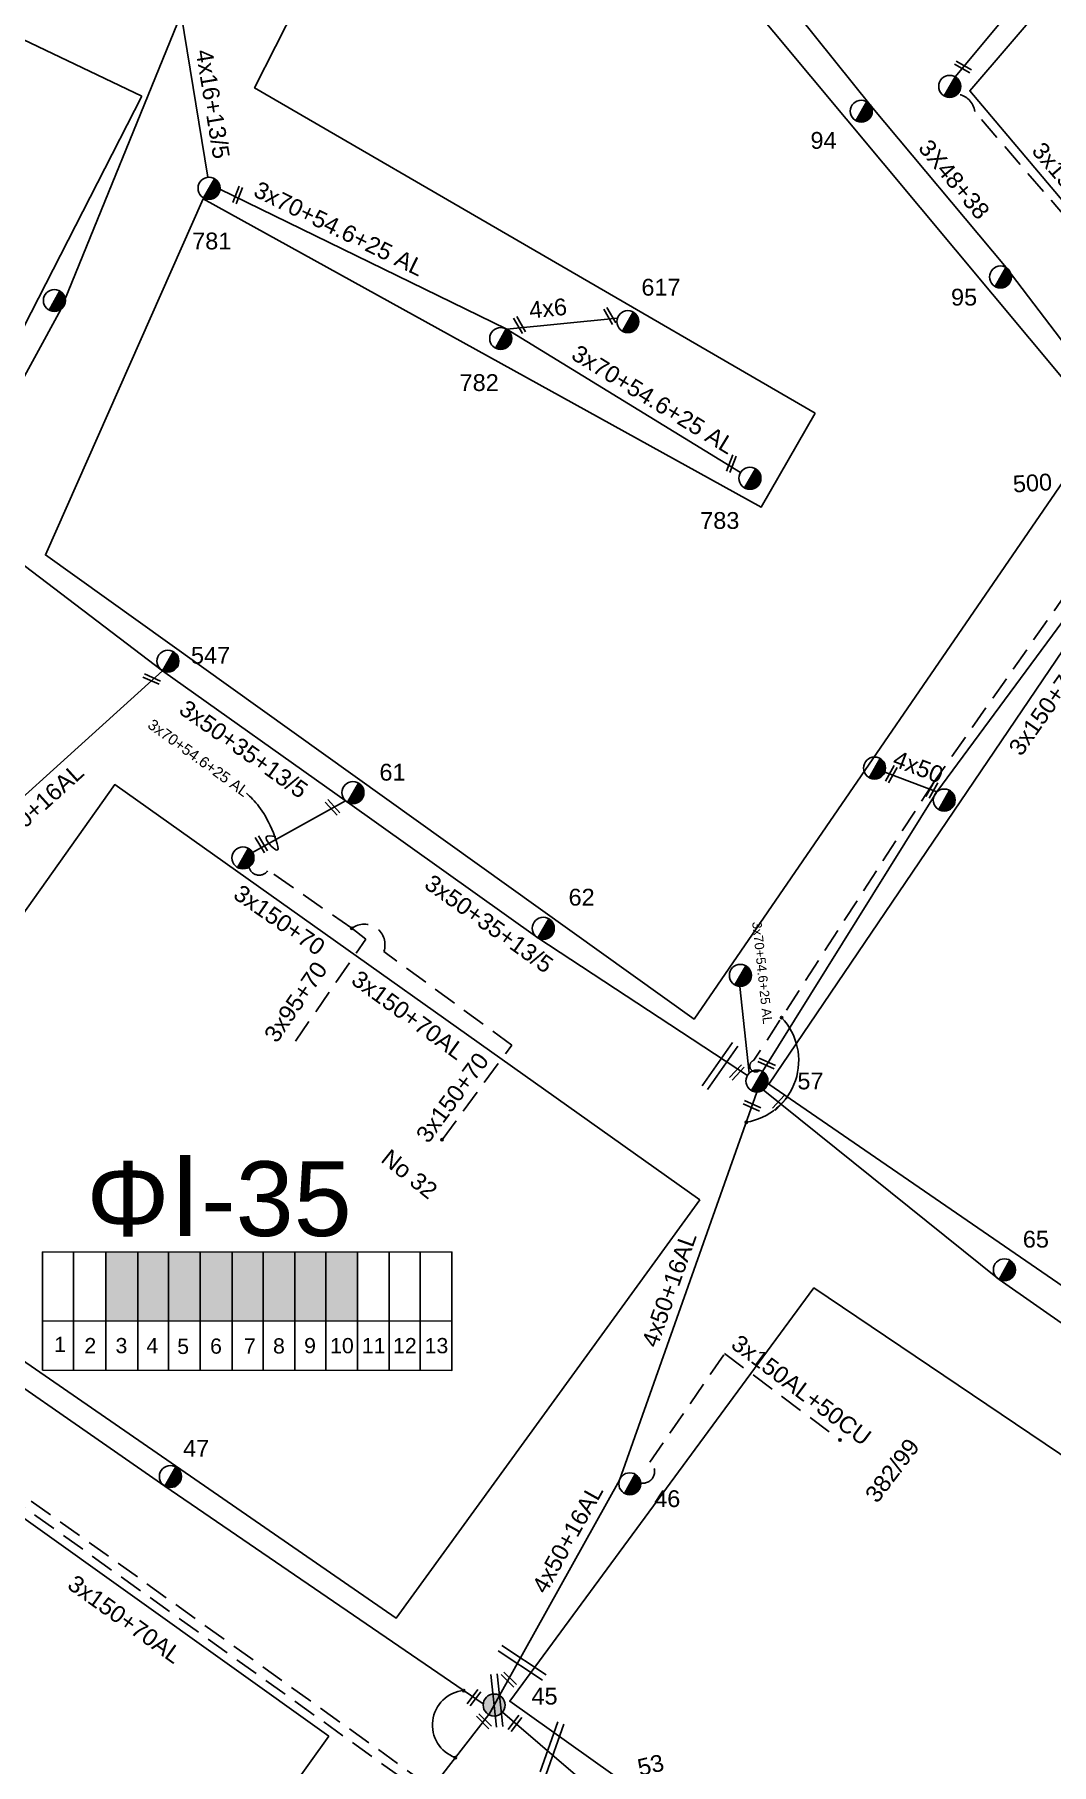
# Model space of a CAD drawing. Header units: millimetres. Extents: x 7477 to 9676, y 1828 to 2857.
# Drawn here: x 8218.8 to 8327.7, y 2212.9 to 2398.1 of the extents above; entities that cross this region are included whole.
import ezdxf
from ezdxf.enums import TextEntityAlignment as Align

# ---------------------------------------------------------------- set-up
doc = ezdxf.new("R2010")
doc.units = ezdxf.units.MM
doc.linetypes.add('DASHED', pattern=[19.05, 12.7, -6.35])
for name, color, linetype, lineweight in [('3x150+70', 7, 'Continuous', 30), ('3x150+70AL', 7, 'DASHED', 30), ('3x150AL+50CU', 7, 'Continuous', 30), ('3x38+23', 7, 'Continuous', 30), ('3X48+38', 7, 'Continuous', 30), ('3x50+35+13_5', 7, 'Continuous', 30), ('3x70+54.6+25 AL', 7, 'SYN_LINE', 30), ('3x82+57+13_5', 7, 'Continuous', 30), ('3x95+70', 7, 'Continuous', 30), ('4x16+13_5', 7, 'Continuous', 30), ('4x50', 7, 'Continuous', 30), ('4x50+16', 7, 'Continuous', 30), ('4x50+16AL', 7, 'Continuous', 30), ('4x6', 7, 'SYN_LINE', 30), ('Υπόβαθρο ΔΕΗ', 7, 'Continuous', 30)]:
    doc.layers.add(name, color=color, linetype=linetype, lineweight=lineweight)
for name, color, linetype in [('Pillar OTE', 7, 'Continuous'), ('TEXT ΚΑΛΩΔΙΩΝ', 7, 'Continuous'), ('Άγνωστα', 7, 'Continuous'), ('Γυμνά εναέρια ΧΤ και ΦΟΠ (3Φ)   4x50+16AL @ 1', 7, 'Continuous'), ('Καλώδια ΧΤ   3x150AL+50CU', 7, 'DASHED'), ('Μηχανική τομή', 7, 'Continuous'), ('Στύλος Ξύλινος', 7, 'Continuous'), ('Στύλος Ξύλινος @ 1', 7, 'Continuous'), ('Στύλος ΦΜ', 7, 'Continuous'), ('Στύλος ΦΜ @ 1', 7, 'Continuous'), ('Συνδέσεις', 7, 'Continuous'), ('Τομή', 7, 'Continuous')]:
    doc.layers.add(name, color=color, linetype=linetype)
doc.styles.add('arial', font='ARIAL.TTF')
doc.styles.get("Standard").update_dxf_attribs({"font": 'ARIAL.TTF'})
doc.linetypes.add('SYN_LINE', pattern='A,0.5,-0.0001,["/\\/\\/\\/",Standard,S=0.1,R=0,X=0,Y=-0.05],-0.25', length=0.7501)

# ---------------------------------------------------------------- blocks, each defined once
blk = doc.blocks.new('ΥΠΑΡΧΩΝ ΤΣΙΜΕΝΤΕΝΙΟΣ ΣΤΥΛΟΣ')
at = {"layer": 'Στύλος ΦΜ'}
blk.add_hatch(color=7, dxfattribs=at).paths.add_polyline_path([(-1.29, -2.28, 0.574793), (2.62, 0, 0.268822), (1.3, 2.27)])
at = {"layer": 'Στύλος ΦΜ', "color": 7}
blk.add_line((-1.29, -2.28), (1.3, 2.27), dxfattribs=at)
blk.add_circle((0, 0), 2.62, dxfattribs=at)
at = {"layer": 'Στύλος ΦΜ', "flags": 4}
for tag, p in [('ΑΡΙΘΜΟΣ', (-4.68, 8.05)), ('ΤΥΠΟΣ', (-4.91, 3.03))]:
    blk.add_attdef(tag, p, '', height=4, dxfattribs=at)
blk = doc.blocks.new('ΥΠΑΡΧΩΝ ΞΥΛΙΝΟΣ ΣΤΥΛΟΣ')
at = {"layer": 'Στύλος Ξύλινος'}
h = blk.add_hatch(color=7, dxfattribs=at)
h.paths.add_polyline_path([(-2.62, 0, 0.270008), (-1.29, -2.28), (1.3, 2.27, 0.576266)])
h.paths.add_polyline_path([(-1.29, -2.28, 0.574793), (2.62, 0, 0.268822), (1.3, 2.27)])
at = {"layer": 'Στύλος Ξύλινος', "color": 7}
blk.add_line((-1.29, -2.28), (1.3, 2.27), dxfattribs=at)
blk.add_circle((0, 0), 2.62, dxfattribs=at)
at = {"layer": 'Στύλος Ξύλινος', "flags": 4}
for tag, p in [('ΑΡΙΘΜΟΣ', (-4.91, 8.6)), ('ΤΥΠΟΣ', (-4.85, 3.39))]:
    blk.add_attdef(tag, p, '', height=4, dxfattribs=at)
blk = doc.blocks.new('_ΣΥΝΔΕΣΗ')
at = {"layer": 'Συνδέσεις', "linetype": 'SYN_LINE', "ltscale": 40}
blk.add_hatch(color=256, dxfattribs=at).paths.add_polyline_path([(0.5, -0.01, 1), (-0.5, -0.01, 1)])
at = {"layer": 'Συνδέσεις'}
blk.add_circle((0, -0.01), 0.5, dxfattribs=at)
blk = doc.blocks.new('ΤΟΜΗ')
at = {"layer": 'Τομή', "ltscale": 40}
for p, q in [((-5.68, 0), (17.06, 0)), ((-5.68, -2.77), (17.06, -2.77))]:
    blk.add_line(p, q, dxfattribs=at)
blk = doc.blocks.new('ΜΗΧΑΝΙΚΗ ΤΟΜΗ')
at = {"layer": 'Μηχανική τομή', "ltscale": 40}
for p, q in [((-1.89, 0.78), (5.69, 0.78)), ((-1.89, -0.77), (5.69, -0.77))]:
    blk.add_line(p, q, dxfattribs=at)

msp = doc.modelspace()

# ---------------------------------------------------------------- hatches: boundary and pattern name
at = {"layer": 'Καλώδια ΧΤ   3x150AL+50CU', "linetype": 'DASHED', "lineweight": -3, "ltscale": 0.2}
h = msp.add_hatch(color=173, dxfattribs=at)
h.dxf.hatch_style = 1
h.paths.add_polyline_path([(8226.39, 2260.39), (8229.83, 2260.38), (8229.83, 2267.75), (8226.39, 2267.75)])
h = msp.add_hatch(color=2, dxfattribs=at)
h.dxf.hatch_style = 1
h.paths.add_polyline_path([(8233.12, 2267.75), (8229.83, 2267.75), (8229.83, 2260.38), (8233.12, 2260.38)])
h = msp.add_hatch(color=133, dxfattribs=at)
h.dxf.hatch_style = 1
h.paths.add_polyline_path([(8236.42, 2267.75), (8233.12, 2267.75), (8233.12, 2260.38), (8236.42, 2260.38)])
h = msp.add_hatch(color=5, dxfattribs=at)
h.dxf.hatch_style = 1
h.paths.add_polyline_path([(8236.51, 2260.38), (8239.91, 2260.37), (8239.91, 2267.74), (8236.51, 2267.74)])
h = msp.add_hatch(color=6, dxfattribs=at)
h.dxf.hatch_style = 1
h.paths.add_polyline_path([(8239.91, 2260.38), (8243.3, 2260.37), (8243.3, 2267.75), (8239.91, 2267.75)])
h = msp.add_hatch(color=1, dxfattribs=at)
h.dxf.hatch_style = 1
h.paths.add_polyline_path([(8243.29, 2260.38), (8246.69, 2260.37), (8246.69, 2267.75), (8243.3, 2267.75)])
h = msp.add_hatch(color=151, dxfattribs=at)
h.dxf.hatch_style = 1
h.paths.add_polyline_path([(8246.61, 2260.37), (8250.01, 2260.37), (8250.01, 2267.74), (8246.62, 2267.74)])
h = msp.add_hatch(color=30, dxfattribs=at)
h.dxf.hatch_style = 1
h.paths.add_polyline_path([(8250, 2260.38), (8253.4, 2260.37), (8253.4, 2267.75), (8250, 2267.75)])

# ---------------------------------------------------------------- linework, layer by layer
at = {"layer": '3x150+70', "color": 85, "linetype": 'DASHED', "lineweight": -3, "ltscale": 0.2}
msp.add_lwpolyline([(8252.74, 2302.4), (8243.77, 2308.62, -0.66383), (8241.72, 2308.95)], format="xyb", dxfattribs=at)
msp.add_lwpolyline([(8262.4, 2279.75), (8269.88, 2289.9)], dxfattribs=at)
at = {"layer": '3x150+70AL', "color": 133, "linetype": 'DASHED', "lineweight": -3, "ltscale": 0.2}
for points in [[(8337.6, 2349.89, -1.338966), (8335.97, 2347.82), (8315.14, 2318.15), (8295.81, 2288.27, 1.25461), (8296.42, 2287.19, 0.379459)], [(8202.89, 2243.75), (8206.36, 2248.49), (8259.6, 2210.37), (8243.45, 2189.14), (8226.71, 2163.92, 0.32682), (8226.78, 2162.6, 0.478916)]]:
    msp.add_lwpolyline(points, format="xyb", dxfattribs=at)
at = {"layer": '3x150+70AL', "color": 85, "linetype": 'DASHED', "lineweight": -3, "ltscale": 0.2}
msp.add_lwpolyline([(8269.88, 2289.9), (8256.17, 2299.91, 0.741222), (8252.74, 2302.4, 0.000317)], format="xyb", dxfattribs=at)
at = {"layer": '3x150+70AL', "color": 5, "linetype": 'DASHED', "lineweight": -3, "ltscale": 0.2}
msp.add_lwpolyline([(8201.97, 2244.42), (8206.02, 2249.96), (8271.53, 2203.05)], dxfattribs=at)
at = {"layer": '3x150AL+50CU', "color": 30, "linetype": 'DASHED', "lineweight": -3, "ltscale": 0.2}
msp.add_lwpolyline([(8340.35, 2354.02, -0.979304), (8341.27, 2355.04), (8345.81, 2352.12), (8350.2, 2357.18), (8339.23, 2366.86), (8319.45, 2389.83, 0.354219), (8317.6, 2391.69, -1.679576)], format="xyb", dxfattribs=at)
at = {"layer": '3x150AL+50CU', "color": 133, "linetype": 'DASHED', "lineweight": -3, "ltscale": 0.2}
msp.add_lwpolyline([(8283.68, 2243.03, 0.813708), (8284.65, 2245.23), (8292.66, 2256.88), (8305.03, 2247.62)], format="xyb", dxfattribs=at)
at = {"layer": '3x38+23', "color": 5, "linetype": 'Continuous', "lineweight": -3, "ltscale": 0.2}
msp.add_lwpolyline([(8338.95, 2348.93), (8315.39, 2317), (8296.71, 2287.07)], dxfattribs=at)
at = {"layer": '3X48+38', "color": 6, "linetype": 'Continuous', "lineweight": -3, "ltscale": 0.2}
for points in [[(8277.39, 2434.04), (8288.74, 2414.89), (8308.36, 2390.4), (8322.8, 2373.15), (8337.54, 2353.82)], [(8210.47, 2348.35), (8221.57, 2368.65), (8234.47, 2400.25)]]:
    msp.add_lwpolyline(points, dxfattribs=at)
at = {"layer": '3x50+35+13_5', "color": 85, "linetype": 'Continuous', "lineweight": -3, "ltscale": 0.2}
msp.add_lwpolyline([(8210.72, 2346.5), (8232.46, 2329.97), (8252.27, 2315.9), (8272.66, 2301.38), (8295.1, 2286.63)], dxfattribs=at)
at = {"layer": '3x50+35+13_5', "color": 5, "linetype": 'Continuous', "lineweight": -3, "ltscale": 0.2}
msp.add_lwpolyline([(8296.81, 2285.1), (8322.05, 2264.81), (8348.18, 2246.58), (8372.67, 2231.31)], dxfattribs=at)
at = {"layer": '3x70+54.6+25 AL', "color": 27, "linetype": 'SYN_LINE', "lineweight": -3, "ltscale": 15}
msp.add_lwpolyline([(8238.62, 2381.53), (8269.28, 2366.56), (8294.37, 2351.19)], dxfattribs=at)
at = {"layer": '3x70+54.6+25 AL', "color": 85, "linetype": 'SYN_LINE', "lineweight": -3, "ltscale": 15}
msp.add_lwpolyline([(8252.08, 2316.04), (8242.11, 2310.51)], dxfattribs=at)
at = {"layer": '3x70+54.6+25 AL', "color": 133, "linetype": 'SYN_LINE', "lineweight": -3, "ltscale": 10}
msp.add_lwpolyline([(8295.3, 2286.89), (8294.29, 2296.18)], dxfattribs=at)
at = {"layer": '3x82+57+13_5', "color": 151, "linetype": 'Continuous', "lineweight": -3, "ltscale": 0.2}
msp.add_lwpolyline([(8266.81, 2219.38), (8232.73, 2242.68), (8206.78, 2260.65), (8184.68, 2277.63)], dxfattribs=at)
at = {"layer": '3x95+70', "color": 85, "linetype": 'DASHED', "lineweight": -3, "ltscale": 0.2}
msp.add_lwpolyline([(8246.7, 2290.33), (8254.24, 2301.23), (8252.74, 2302.4)], dxfattribs=at)
at = {"layer": '4x16+13_5', "color": 27, "linetype": 'Continuous', "lineweight": -3, "ltscale": 0.2}
msp.add_lwpolyline([(8237.32, 2382.8), (8234.47, 2400.25)], dxfattribs=at)
at = {"layer": '4x50', "color": 5, "linetype": 'Continuous', "lineweight": -3, "ltscale": 0.2}
msp.add_lwpolyline([(8315.39, 2317), (8309.82, 2319.13)], dxfattribs=at)
at = {"layer": '4x50+16', "color": 151, "linetype": 'Continuous', "lineweight": -3, "ltscale": 0.2}
msp.add_lwpolyline([(8227.41, 2162.44), (8244.73, 2189.02), (8267.4, 2218.22)], dxfattribs=at)
at = {"layer": '4x50+16AL', "color": 30, "linetype": 'Continuous', "lineweight": -3, "ltscale": 0.2}
for points in [[(8317.35, 2393.55), (8334.6, 2414.25), (8343.42, 2425.36), (8355.32, 2439.37)], [(8331.15, 2174.37), (8315, 2183.92), (8297.53, 2196.7), (8281.23, 2207.87), (8268.87, 2218.48)]]:
    msp.add_lwpolyline(points, dxfattribs=at)
at = {"layer": '4x50+16AL', "color": 2, "linetype": 'Continuous', "lineweight": -3, "ltscale": 0.2}
msp.add_lwpolyline([(8185.25, 2279.83), (8205.68, 2305.78), (8232.46, 2329.97)], dxfattribs=at)
at = {"layer": '4x50+16AL', "color": 133, "linetype": 'Continuous', "lineweight": -3, "ltscale": 0.2}
msp.add_lwpolyline([(8268.55, 2220.27), (8281.4, 2243.33), (8296.13, 2284.87)], dxfattribs=at)
at = {"layer": '4x6', "color": 27, "linetype": 'SYN_LINE', "lineweight": -3, "ltscale": 15}
msp.add_lwpolyline([(8269.34, 2366.53), (8281.18, 2367.71)], dxfattribs=at)
at = {"layer": 'Pillar OTE', "lineweight": -3, "ltscale": 40}
for points in [[(8219.62, 2255.11), (8219.62, 2267.75), (8263.46, 2267.73), (8263.46, 2255.07), (8219.62, 2255.11)], [(8222.95, 2255.11), (8222.95, 2267.75)], [(8226.39, 2255.11), (8226.39, 2267.75)], [(8229.83, 2255.1), (8229.83, 2267.75)], [(8233.12, 2255.1), (8233.12, 2267.75)], [(8236.51, 2255.1), (8236.51, 2267.75)], [(8239.91, 2255.09), (8239.91, 2267.75)], [(8243.24, 2255.09), (8243.24, 2267.75)], [(8246.63, 2255.09), (8246.63, 2267.75)], [(8249.95, 2255.09), (8249.95, 2267.75)], [(8253.34, 2255.08), (8253.34, 2267.73)], [(8256.73, 2255.08), (8256.73, 2267.73)], [(8260.07, 2255.07), (8260.07, 2267.73)], [(8263.46, 2255.07), (8263.46, 2267.73)], [(8219.62, 2260.39), (8263.46, 2260.35)]]:
    msp.add_lwpolyline(points, dxfattribs=at)
at = {"layer": 'Υπόβαθρο ΔΕΗ', "lineweight": -3}
msp.add_lwpolyline([(8405.19, 2468.8), (8415.95, 2453.68), (8348.02, 2367.09), (8340.04, 2367.09), (8318.91, 2392.07), (8382.42, 2466.07, 0.175478)], format="xyb", close=True, dxfattribs=at)
for points in [[(8230.25, 2391.49), (8104.64, 2451.47), (8085.75, 2416.04), (8208.87, 2349.76)], [(8302.37, 2357.54), (8296.59, 2347.5), (8236.83, 2380.48), (8219.92, 2342.38), (8289.39, 2292.69), (8333.05, 2356.28), (8286.22, 2412.4), (8271.02, 2440.7), (8267.07, 2441.07), (8242.32, 2392.36)], [(8290, 2273.32), (8227.35, 2317.78), (8194.73, 2271.82), (8257.5, 2228.56)], [(8365.59, 2221.21), (8302.23, 2263.9), (8269.65, 2219.66), (8332.73, 2174.78)], [(8250.27, 2215.9), (8186.67, 2261.33), (8154.05, 2214.68), (8217.09, 2169.56)]]:
    msp.add_lwpolyline(points, close=True, dxfattribs=at)
msp.add_lwpolyline([(8344.95, 2347.06), (8414.18, 2283.1), (8374.26, 2232.89), (8297.39, 2285.71), (8338.44, 2346.27), (8344.95, 2347.06)], dxfattribs=at)
for centre, radius, start, end in [((8293.91, 2288.24), 6.69, 279.1997, 43.4952), ((8265.07, 2217.12), 3.7, 95.3919, 250.4475)]:
    msp.add_arc(centre, radius, start, end, dxfattribs=at)
msp.add_spline([(8241.45, 2316.88), (8244.18, 2313.01), (8244.66, 2310.78), (8243.57, 2312.19), (8244.6, 2312.19)], degree=3, dxfattribs=at)

# ---------------------------------------------------------------- block references
at = {"layer": 'Γυμνά εναέρια ΧΤ και ΦΟΠ (3Φ)   4x50+16AL @ 1', "lineweight": -3, "ltscale": 40}
ref = msp.add_blockref('ΥΠΑΡΧΩΝ ΤΣΙΜΕΝΤΕΝΙΟΣ ΣΤΥΛΟΣ', (8281.56, 2209), dxfattribs=dict(at, xscale=0.4499999999998181, yscale=0.4499999999998181, zscale=0.4499999999998181, rotation=13.27039670411889))
ref.add_attrib('ΑΡΙΘΜΟΣ', '53', (8283.59, 2211.63), dxfattribs={"layer": 'Στύλος ΦΜ', "height": 1.8, "rotation": 13.2704, "flags": 4})
at = {"layer": 'Μηχανική τομή', "lineweight": -3, "zscale": 0.4999999999999997}
for p, xscale, yscale, rotation in [((8318.6, 2394.38), 0.2499999999999461, 0.2499999999999461, 150.5148215912048), ((8240.69, 2381.35), 0.2499999999999458, 0.2499999999999458, 248.9365260926364), ((8280.13, 2368.36), 0.2499999999999458, 0.2499999999999458, 299.6969575159379), ((8270.47, 2367.4), 0.2499999999999458, 0.2499999999999458, 299.6969575159379), ((8293.54, 2352.59), 0.2499999999999458, 0.2499999999999458, 248.9365260926364), ((8231.75, 2328.89), 0.2499999999999463, 0.2499999999999463, 156.1103836442747), ((8310.75, 2319.31), 0.2499999999999462, 0.2499999999999462, 240.3996471379264), ((8315.09, 2317.65), 0.2499999999999462, 0.2499999999999462, 240.3996471379264), ((8250.99, 2314.99), 0.2499999999999463, 0.2499999999999463, 132.2207672885593), ((8243.3, 2310.99), 0.2499999999999462, 0.2499999999999462, 120.9238940108945), ((8294.29, 2287.32), 0.2499999999999463, 0.2499999999999463, 226.8772643939631), ((8297.6, 2287.73), 0.2499999999999463, 0.2499999999999463, 156.1103836442747), ((8296.03, 2283.21), 0.2499999999999463, 0.2499999999999463, 156.1103836442747), ((8298.89, 2284.05), 0.2499999999999463, 0.2499999999999463, 226.8772643939631), ((8269.22, 2222.3), 0.2499999999999462, 0.2499999999999462, 314.8505316977704), ((8265.54, 2219.65), 0.2499999999999462, 0.2499999999999462, 52.58194111079705), ((8266.55, 2217.85), 0.2499999999999462, 0.2499999999999462, 314.8505316977704), ((8269.93, 2216.9), 0.2499999999999462, 0.2499999999999462, 52.58194111079705)]:
    msp.add_blockref('ΜΗΧΑΝΙΚΗ ΤΟΜΗ', p, dxfattribs=dict(at, xscale=xscale, yscale=yscale, rotation=rotation))
at = {"layer": 'Στύλος Ξύλινος @ 1', "lineweight": -3, "ltscale": 40}
ref = msp.add_blockref('ΥΠΑΡΧΩΝ ΞΥΛΙΝΟΣ ΣΤΥΛΟΣ', (8267.98, 2219.24), dxfattribs=dict(at, xscale=0.4499999999997391, yscale=0.4499999999997391, zscale=0.4499999999997391))
ref.add_attrib('ΤΥΠΟΣ', '45', (8271.98, 2219.3), dxfattribs={"layer": 'Στύλος Ξύλινος', "height": 1.8, "rotation": 360, "flags": 4})
at = {"layer": 'Στύλος ΦΜ @ 1', "lineweight": -3, "ltscale": 40, "xscale": 0.4499999999998181, "yscale": 0.4499999999998181, "zscale": 0.4499999999998181}
for p in [(8316.77, 2392.53), (8220.89, 2369.61), (8308.72, 2319.55), (8316.18, 2316.13), (8241.08, 2309.94), (8294.35, 2297.36)]:
    msp.add_blockref('ΥΠΑΡΧΩΝ ΤΣΙΜΕΝΤΕΝΙΟΣ ΣΤΥΛΟΣ', p, dxfattribs=at)
at = {"layer": 'Στύλος ΦΜ @ 1', "lineweight": -3, "ltscale": 40}
ref = msp.add_blockref('ΥΠΑΡΧΩΝ ΤΣΙΜΕΝΤΕΝΙΟΣ ΣΤΥΛΟΣ', (8307.3, 2389.88), dxfattribs=dict(at, xscale=0.4499999999998037, yscale=0.4499999999998037, zscale=0.4499999999998037))
ref.add_attrib('ΤΥΠΟΣ', '94', (8301.86, 2385.85), dxfattribs={"layer": 'Στύλος ΦΜ', "height": 1.8, "flags": 4})
ref = msp.add_blockref('ΥΠΑΡΧΩΝ ΤΣΙΜΕΝΤΕΝΙΟΣ ΣΤΥΛΟΣ', (8237.45, 2381.63), dxfattribs=dict(at, xscale=0.4499999999998097, yscale=0.4499999999998097, zscale=0.4499999999998097))
ref.add_attrib('ΤΥΠΟΣ', '781', (8235.64, 2375.08), dxfattribs={"layer": 'Στύλος ΦΜ', "height": 1.8, "flags": 4})
ref = msp.add_blockref('ΥΠΑΡΧΩΝ ΤΣΙΜΕΝΤΕΝΙΟΣ ΣΤΥΛΟΣ', (8322.21, 2372.13), dxfattribs=dict(at, xscale=0.4499999999998181, yscale=0.4499999999998181, zscale=0.4499999999998181))
ref.add_attrib('ΤΥΠΟΣ', '95', (8316.91, 2369.07), dxfattribs={"layer": 'Στύλος ΦΜ', "height": 1.8, "flags": 4})
ref = msp.add_blockref('ΥΠΑΡΧΩΝ ΤΣΙΜΕΝΤΕΝΙΟΣ ΣΤΥΛΟΣ', (8282.3, 2367.35), dxfattribs=dict(at, xscale=0.4499999999998282, yscale=0.4499999999998282, zscale=0.4499999999998282))
ref.add_attrib('ΤΥΠΟΣ', '617', (8283.75, 2370.13), dxfattribs={"layer": 'Στύλος ΦΜ', "height": 1.8, "flags": 4})
ref = msp.add_blockref('ΥΠΑΡΧΩΝ ΤΣΙΜΕΝΤΕΝΙΟΣ ΣΤΥΛΟΣ', (8268.69, 2365.54), dxfattribs=dict(at, xscale=0.4499999999997857, yscale=0.4499999999997857, zscale=0.4499999999997857))
ref.add_attrib('ΤΥΠΟΣ', '782', (8264.28, 2359.92), dxfattribs={"layer": 'Στύλος ΦΜ', "height": 1.8, "rotation": 360, "flags": 4})
ref = msp.add_blockref('ΥΠΑΡΧΩΝ ΤΣΙΜΕΝΤΕΝΙΟΣ ΣΤΥΛΟΣ', (8295.37, 2350.58), dxfattribs=dict(at, xscale=0.4499999999998762, yscale=0.4499999999998762, zscale=0.4499999999998762))
ref.add_attrib('ΤΥΠΟΣ', '783', (8290.05, 2345.16), dxfattribs={"layer": 'Στύλος ΦΜ', "height": 1.8, "flags": 4})
ref = msp.add_blockref('ΥΠΑΡΧΩΝ ΤΣΙΜΕΝΤΕΝΙΟΣ ΣΤΥΛΟΣ', (8233.04, 2331), dxfattribs=dict(at, xscale=0.4499999999997679, yscale=0.4499999999997679, zscale=0.4499999999997679))
ref.add_attrib('ΤΥΠΟΣ', '547', (8235.51, 2330.72), dxfattribs={"layer": 'Στύλος ΦΜ', "height": 1.8, "flags": 4})
ref = msp.add_blockref('ΥΠΑΡΧΩΝ ΤΣΙΜΕΝΤΕΝΙΟΣ ΣΤΥΛΟΣ', (8252.86, 2316.93), dxfattribs=dict(at, xscale=0.449999999999844, yscale=0.449999999999844, zscale=0.449999999999844))
ref.add_attrib('ΤΥΠΟΣ', '61', (8255.7, 2318.21), dxfattribs={"layer": 'Στύλος ΦΜ', "height": 1.8, "flags": 4})
ref = msp.add_blockref('ΥΠΑΡΧΩΝ ΤΣΙΜΕΝΤΕΝΙΟΣ ΣΤΥΛΟΣ', (8273.24, 2302.4), dxfattribs=dict(at, xscale=0.4499999999998494, yscale=0.4499999999998494, zscale=0.4499999999998494))
ref.add_attrib('ΤΥΠΟΣ', '62', (8275.95, 2304.83), dxfattribs={"layer": 'Στύλος ΦΜ', "height": 1.8, "flags": 4})
ref = msp.add_blockref('ΥΠΑΡΧΩΝ ΤΣΙΜΕΝΤΕΝΙΟΣ ΣΤΥΛΟΣ', (8296.12, 2286.05), dxfattribs=dict(at, xscale=0.4499999999998954, yscale=0.4499999999998954, zscale=0.4499999999998954))
ref.add_attrib('ΤΥΠΟΣ', '57', (8300.46, 2285.16), dxfattribs={"layer": 'Στύλος ΦΜ', "height": 1.8, "flags": 4})
ref = msp.add_blockref('ΥΠΑΡΧΩΝ ΤΣΙΜΕΝΤΕΝΙΟΣ ΣΤΥΛΟΣ', (8322.63, 2265.84), dxfattribs=dict(at, xscale=0.449999999999834, yscale=0.449999999999834, zscale=0.449999999999834))
ref.add_attrib('ΤΥΠΟΣ', '65', (8324.6, 2268.22), dxfattribs={"layer": 'Στύλος ΦΜ', "height": 1.8, "flags": 4})
ref = msp.add_blockref('ΥΠΑΡΧΩΝ ΤΣΙΜΕΝΤΕΝΙΟΣ ΣΤΥΛΟΣ', (8233.31, 2243.71), dxfattribs=dict(at, xscale=0.4499999999997971, yscale=0.4499999999997971, zscale=0.4499999999997971))
ref.add_attrib('ΤΥΠΟΣ', '47', (8234.67, 2245.83), dxfattribs={"layer": 'Στύλος ΦΜ', "height": 1.8, "flags": 4})
ref = msp.add_blockref('ΥΠΑΡΧΩΝ ΤΣΙΜΕΝΤΕΝΙΟΣ ΣΤΥΛΟΣ', (8282.51, 2242.93), dxfattribs=dict(at, xscale=0.4499999999998427, yscale=0.4499999999998427, zscale=0.4499999999998427))
ref.add_attrib('ΤΥΠΟΣ', '46', (8285.12, 2240.44), dxfattribs={"layer": 'Στύλος ΦΜ', "height": 1.8, "flags": 4})
at = {"layer": 'Συνδέσεις', "lineweight": -3, "xscale": 0.25, "yscale": 0.25, "zscale": 0.25}
for p in [(8252.74, 2302.4), (8298.77, 2292.85), (8294.98, 2281.64), (8262.4, 2279.76), (8305.03, 2247.62), (8264.72, 2220.8), (8263.83, 2213.63)]:
    msp.add_blockref('_ΣΥΝΔΕΣΗ', p, dxfattribs=at)
at = {"layer": 'Τομή', "lineweight": -3}
for p, xscale, yscale, zscale, rotation in [((8293.26, 2288.63), 0.2499999999999996, 0.2499999999999996, 0.2499999999999996, 235.1934397367471), ((8269.99, 2224.83), 0.2499999999999997, 0.2499999999999997, 0.2499999999999997, 326.6268211145874), ((8268.08, 2218.29), 0.2499999999999997, 0.2499999999999997, 0.2499999999999997, 96.18155347062972), ((8273.37, 2213.43), 0.2499999999999996, 0.2499999999999996, 0.2499999999999996, 70.38726338341708)]:
    msp.add_blockref('ΤΟΜΗ', p, dxfattribs=dict(at, xscale=xscale, yscale=yscale, zscale=zscale, rotation=rotation))

# ---------------------------------------------------------------- texts
at = {"lineweight": -3, "ltscale": 30, "width": 11.2573, "attachment_point": 1}
for s, insert, char_height in [('1', (8220.86, 2258.67), 1.63), ('2', (8224.1, 2258.54), 1.63), ('3', (8227.43, 2258.54), 1.63), ('4', (8230.74, 2258.54), 1.63), ('5', (8234.04, 2258.46), 1.63), ('6', (8237.56, 2258.49), 1.63), ('7', (8241.19, 2258.49), 1.63), ('8', (8244.3, 2258.51), 1.63), ('9', (8247.63, 2258.54), 1.63), ('10', (8250.41, 2258.54), 1.634), ('11', (8253.81, 2258.54), 1.634), ('12', (8257.15, 2258.54), 1.634), ('13', (8260.53, 2258.54), 1.634)]:
    msp.add_mtext(s, dxfattribs=dict(at, insert=insert, char_height=char_height))
at = {"layer": 'TEXT ΚΑΛΩΔΙΩΝ', "linetype": 'Continuous', "lineweight": -3, "ltscale": 0.2}
for s, height, rotation, p in [('4x16+13/5', 1.8, 279.2667, (8237.86, 2390.64)), ('3X48+38', 1.8, 309.9195, (8317.25, 2382.58)), ('3x150AL+50CU', 1.8, 310.73, (8331.95, 2379.41)), ('3x70+54.6+25 AL', 1.8, 333.9716, (8251.39, 2377.3)), ('4x6', 1.8, 5.7157, (8273.75, 2368.78)), ('3x70+54.6+25 AL', 1.8, 328.5041, (8285.04, 2359.02)), ('500', 1.8, 3.5625, (8325.63, 2350.08)), ('3x150+70AL', 1.8, 54.9366, (8327.77, 2327.05)), ('3x50+35+13/5', 1.8, 324.6118, (8241.16, 2321.59)), ('3x70+54.6+25 AL', 1.1639, 324.019, (8236.31, 2320.65)), ('4x50', 1.8, 339.072, (8313.4, 2319.69)), ('4x50+16AL', 1.8, 42.0923, (8218.85, 2315.25)), ('3x50+35+13/5', 1.8, 324.5324, (8267.44, 2302.89)), ('3x150+70', 1.8, 325.2469, (8244.99, 2303.29)), ('3x70+54.6+25 AL', 1, 276.1839, (8296.7, 2297.64)), ('3x95+70', 1.8, 55.3687, (8246.72, 2294.53)), ('3x150+70AL', 1.8, 323.8859, (8258.8, 2293.12)), ('3x150+70', 1.8, 53.6077, (8263.5, 2284.28)), ('4x50+16AL', 1.8, 70.4733, (8286.72, 2263.73)), ('3x150AL+50CU', 1.8, 323.1795, (8300.89, 2252.97)), ('4x50+16AL', 1.8, 60.8728, (8275.84, 2237.06)), ('3x150+70AL', 1.8, 324.3934, (8228.44, 2228.44))]:
    msp.add_text(s, height=height, rotation=rotation, dxfattribs=at).set_placement(p, align=Align.MIDDLE_CENTER)
at = {"layer": 'Άγνωστα', "lineweight": -3, "ltscale": 40, "char_height": 1.8, "width": 27.758, "attachment_point": 1, "style": 'arial'}
for s, insert, rotation in [('No 32', (8256.86, 2278.89), 321.2974), ('382/99', (8307.57, 2241.84), 52.9105)]:
    msp.add_mtext(s, dxfattribs=dict(at, insert=insert, rotation=rotation))
at = {"layer": 'Υπόβαθρο ΔΕΗ', "lineweight": -3, "insert": (8224.3, 2278.12), "char_height": 8, "width": 84.6573, "attachment_point": 1}
msp.add_mtext('Φ{\\H1.0833x;I}-35', dxfattribs=at)

doc.saveas('drawing.dxf')
